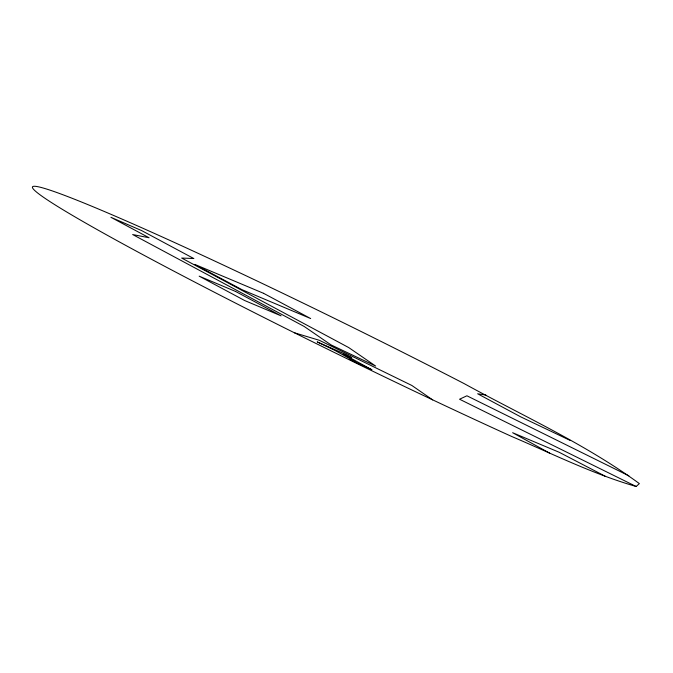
<?xml version="1.0" encoding="UTF-8"?>
<svg xmlns="http://www.w3.org/2000/svg" width="673" height="673" viewBox="0 0 673 673"><rect width="100%" height="100%" fill="white"/><g stroke="black" fill="none" stroke-linecap="round" stroke-linejoin="round"><path stroke-width="1.01" d="M636.153 486.486L639.35 483.593C584.955 443.835 522.946 415.931 464.084 383.576A338.839 15.37 26.2 0 0 46.168 188.911A338.839 15.37 26.2 0 0 284.704 327.953C359.803 365.355 435.381 401.806 511.766 436.516C552.861 453.981 593.115 474.12 636.153 486.486L459.55 399.224L466.911 395.791L628.851 475.811M485.881 395.043L477.637 393.772L520.591 416.797L570.426 440.546M294.614 332.841L319.389 340.311L411.834 385.461L432.663 399.888M605.077 476.164L559.246 452.306L512.624 432.705L549.664 453.148M193.748 258.516L181.66 258.053L348.732 347.579L375.643 366.062L330.981 344.862L304.179 326.464L132.657 234.541L149.095 237.762L110.91 217.303L141.566 230.553L193.748 258.516M263.58 293.319L194.791 264.396L241.893 289.642L310.674 318.556L263.58 293.319M235.6 291.468L199.166 276.149L244.678 300.537L281.104 315.856L235.6 291.468M371.79 369.738L351.76 360.434L349.649 359.029L355.453 361.771L334.447 350.153L317.168 341.892L345.678 354.435L351.752 357.809L343.188 354.032L371.79 369.738"/></g></svg>
